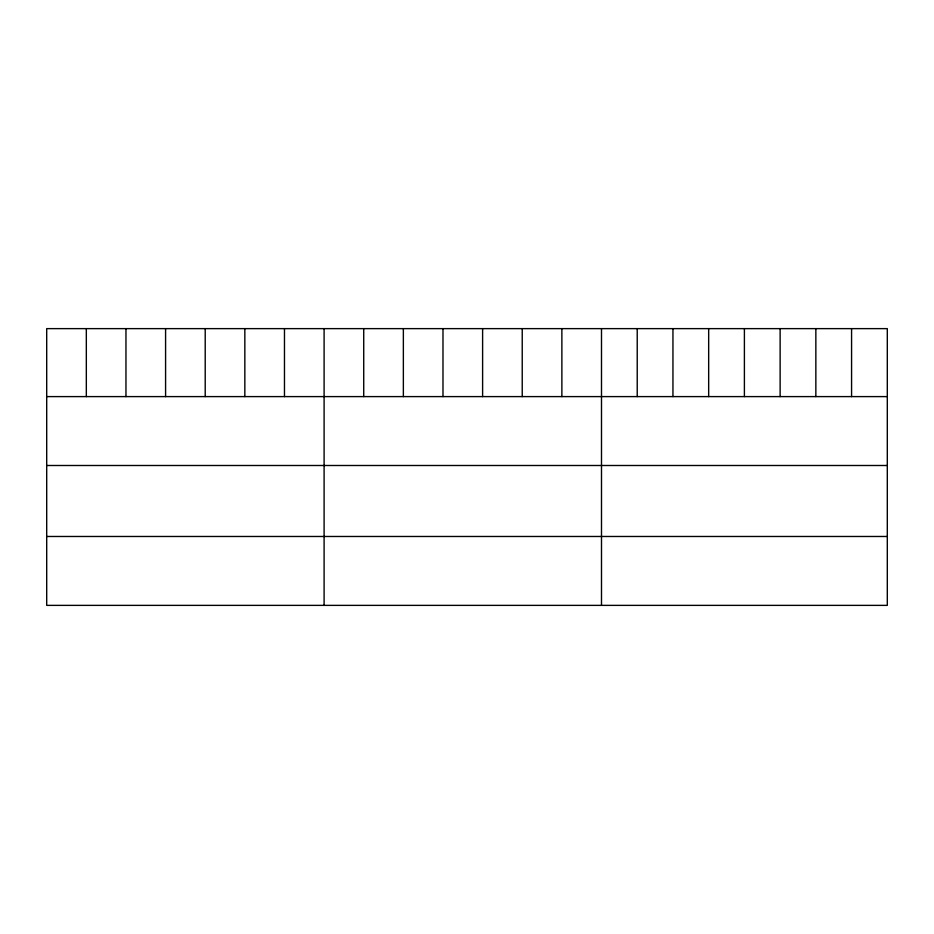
<?xml version="1.0" encoding="UTF-8"?>
<svg xmlns="http://www.w3.org/2000/svg" width="934" height="934" viewBox="0 0 934 934"><rect width="100%" height="100%" fill="white"/><g stroke="black" fill="none" stroke-linecap="round" stroke-linejoin="round"><path stroke-width="1.4" d="M887.3 396.6L887.3 605.372L46.7 605.372L46.7 328.628L887.3 328.628L887.3 396.6L46.7 396.6M46.7 465.494L887.3 465.494M46.7 536.478L887.3 536.478M851.574 328.628L851.574 396.6M815.849 328.628L815.849 396.6M780.124 328.628L780.124 396.6M744.398 328.628L744.398 396.6M708.673 328.628L708.673 396.6M672.947 328.628L672.947 396.6M637.221 328.628L637.221 396.6M601.496 328.628L601.496 605.372M561.871 328.628L561.871 396.6M522.234 328.628L522.234 396.6M482.609 328.628L482.609 396.6M442.985 328.628L442.985 396.6M403.36 328.628L403.36 396.6M363.723 328.628L363.723 396.6M324.098 328.628L324.098 605.372M284.473 328.628L284.473 396.6M244.836 328.628L244.836 396.6M205.211 328.628L205.211 396.6M165.587 328.628L165.587 396.6M125.962 328.628L125.962 396.6M86.325 328.628L86.325 396.6"/></g></svg>
